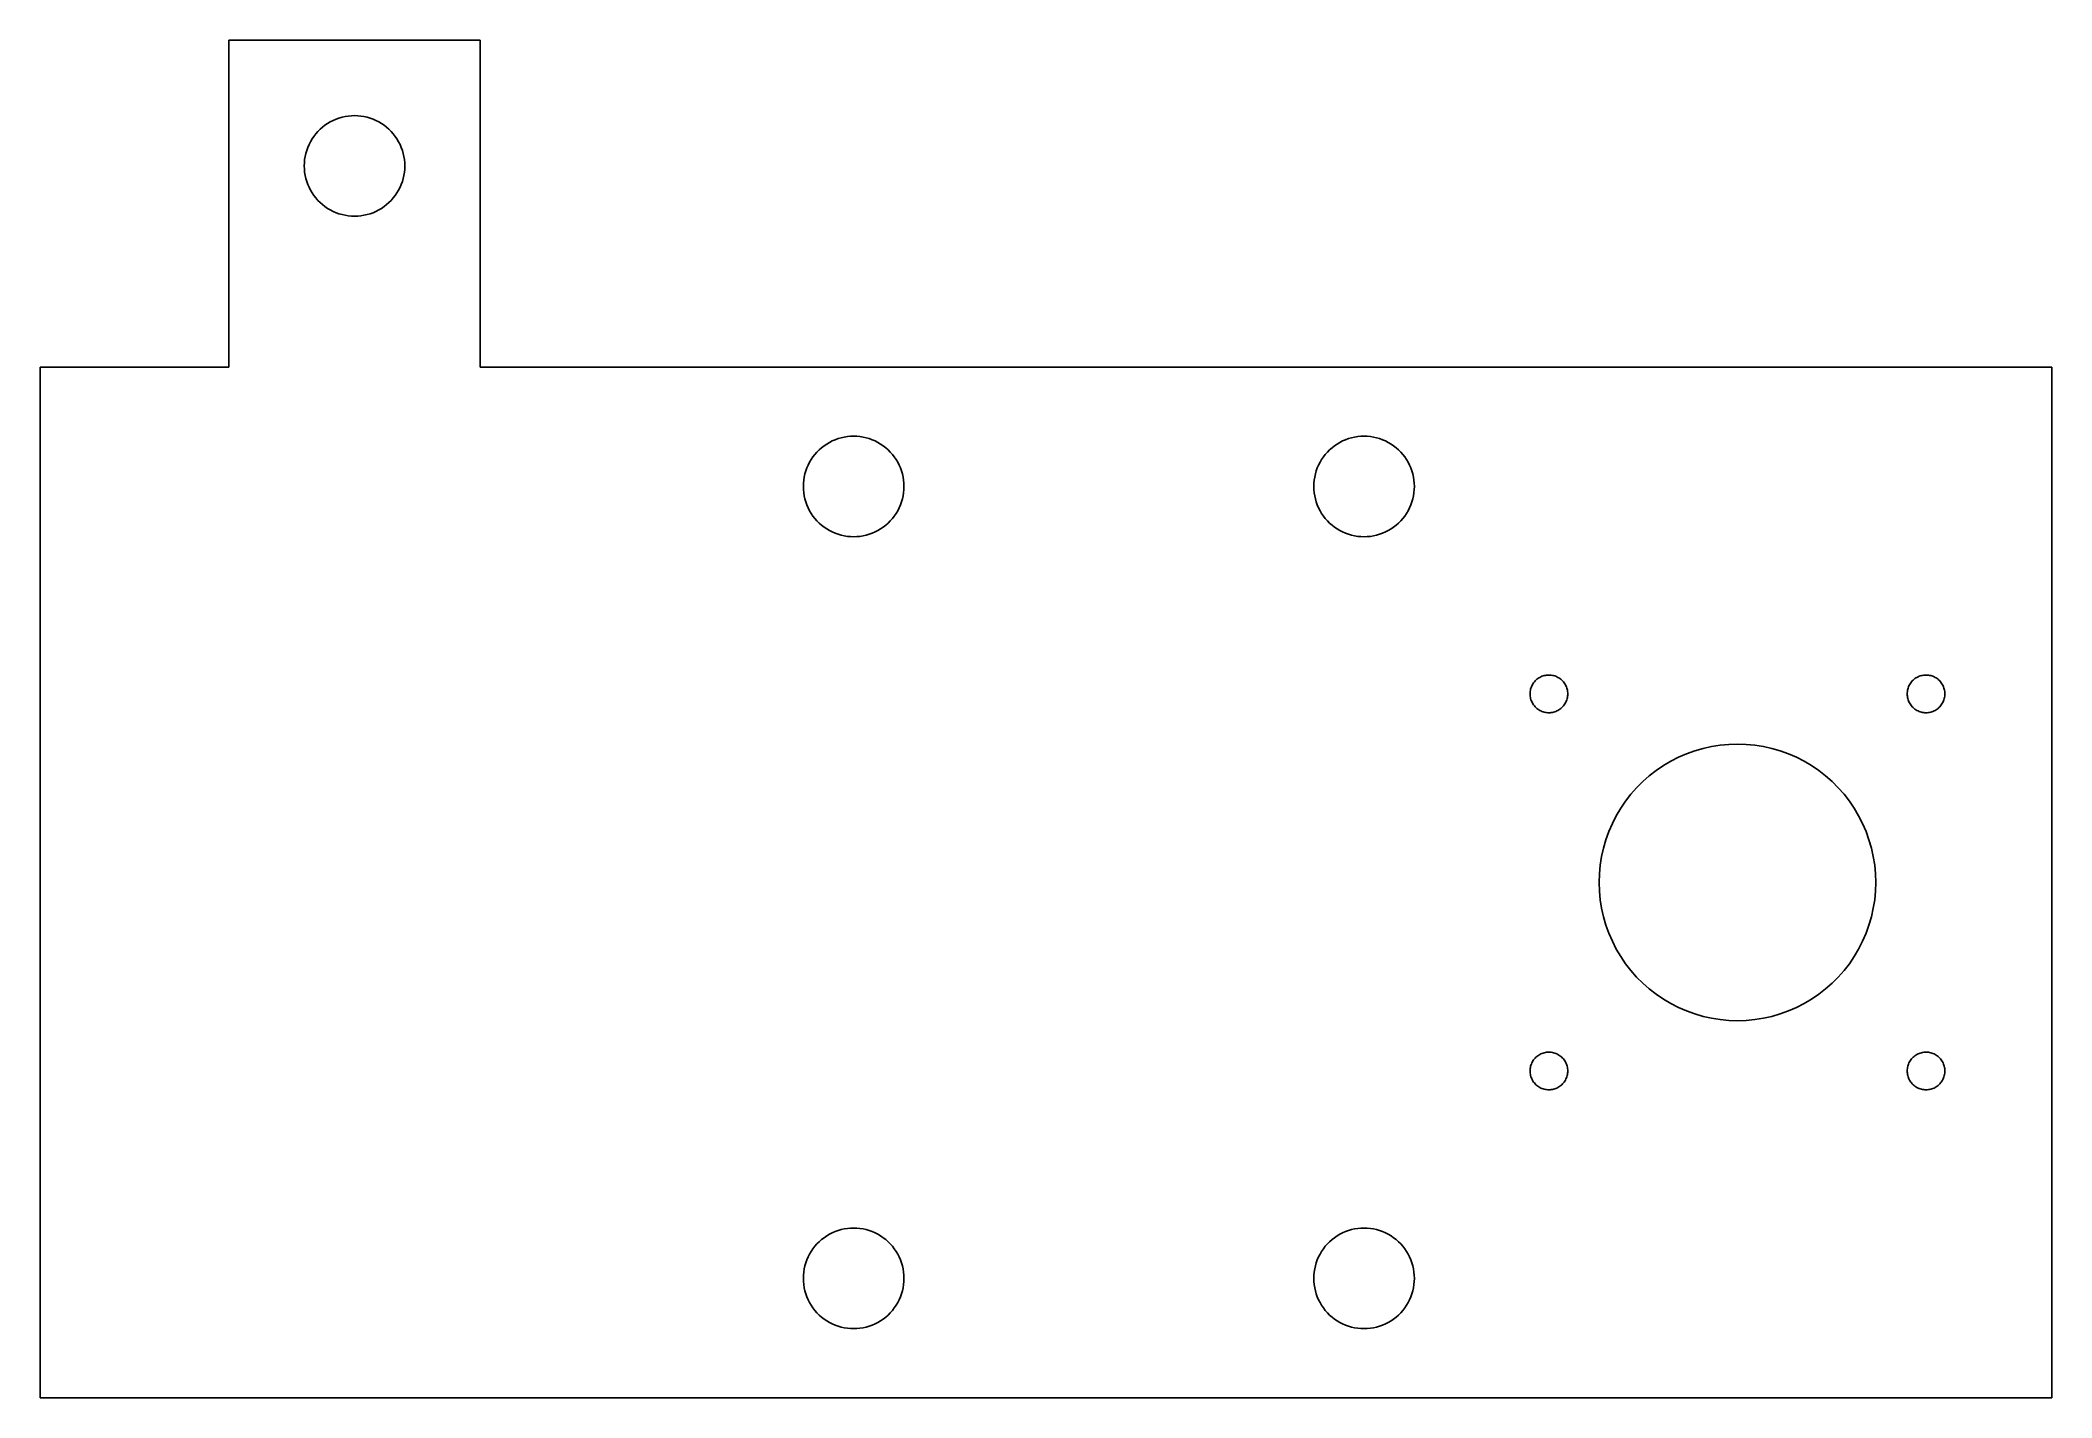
# Model space of a CAD drawing. Header units: metres. Extents: x -85 to 75, y -41 to 67.
import ezdxf

# ---------------------------------------------------------------- set-up
doc = ezdxf.new("R2010")
doc.units = ezdxf.units.M

msp = doc.modelspace()

# ---------------------------------------------------------------- linework, layer by layer
for p, q in [((-50, 67), (-70, 67)), ((-70, 67), (-70, 41)), ((-50, 41), (-50, 67)), ((-61.4725, 60.7191), (-61.2361, 60.8042)), ((-61.2361, 60.8042), (-60.9948, 60.8743)), ((-60.9948, 60.8743), (-60.7495, 60.9291)), ((-60.7495, 60.9291), (-60.5013, 60.9684)), ((-60.5013, 60.9684), (-60.2512, 60.9921)), ((-60.2512, 60.9921), (-60, 61)), ((-60, 61), (-59.7488, 60.9921)), ((-59.7488, 60.9921), (-59.4987, 60.9684)), ((-59.4987, 60.9684), (-59.2505, 60.9291)), ((-59.2505, 60.9291), (-59.0052, 60.8743)), ((-59.0052, 60.8743), (-58.7639, 60.8042)), ((-58.7639, 60.8042), (-58.5275, 60.7191)), ((-63.3773, 59.1433), (-63.2361, 59.3511)), ((-63.2361, 59.3511), (-63.082, 59.5497)), ((-63.082, 59.5497), (-62.9159, 59.7382)), ((-62.9159, 59.7382), (-62.7382, 59.9159)), ((-62.7382, 59.9159), (-62.5497, 60.082)), ((-62.5497, 60.082), (-62.3511, 60.2361)), ((-62.3511, 60.2361), (-62.1433, 60.3773)), ((-62.1433, 60.3773), (-61.927, 60.5052)), ((-61.927, 60.5052), (-61.7031, 60.6193)), ((-61.7031, 60.6193), (-61.4725, 60.7191)), ((-58.5275, 60.7191), (-58.2969, 60.6193)), ((-58.2969, 60.6193), (-58.073, 60.5052)), ((-58.073, 60.5052), (-57.8567, 60.3773)), ((-57.8567, 60.3773), (-57.6488, 60.2361)), ((-57.6488, 60.2361), (-57.4503, 60.082)), ((-57.4503, 60.082), (-57.2618, 59.9159)), ((-57.2618, 59.9159), (-57.0841, 59.7382)), ((-57.0841, 59.7382), (-56.9179, 59.5497)), ((-56.9179, 59.5497), (-56.7639, 59.3511)), ((-56.7639, 59.3511), (-56.6227, 59.1433)), ((-63.9684, 57.5013), (-63.9291, 57.7495)), ((-63.9291, 57.7495), (-63.8743, 57.9948)), ((-63.8743, 57.9948), (-63.8042, 58.2361)), ((-63.8042, 58.2361), (-63.7191, 58.4725)), ((-63.7191, 58.4725), (-63.6193, 58.7031)), ((-63.6193, 58.7031), (-63.5052, 58.927)), ((-63.5052, 58.927), (-63.3773, 59.1433)), ((-56.6227, 59.1433), (-56.4948, 58.927)), ((-56.4948, 58.927), (-56.3807, 58.7031)), ((-56.3807, 58.7031), (-56.2809, 58.4725)), ((-56.2809, 58.4725), (-56.1958, 58.2361)), ((-56.1958, 58.2361), (-56.1257, 57.9948)), ((-56.1257, 57.9948), (-56.0708, 57.7495)), ((-56.0708, 57.7495), (-56.0315, 57.5013)), ((-64, 57), (-63.9921, 57.2512)), ((-63.9921, 56.7488), (-64, 57)), ((-63.9921, 57.2512), (-63.9684, 57.5013)), ((-63.9684, 56.4987), (-63.9921, 56.7488)), ((-63.9291, 56.2505), (-63.9684, 56.4987)), ((-63.8743, 56.0052), (-63.9291, 56.2505)), ((-63.8042, 55.7639), (-63.8743, 56.0052)), ((-56.1257, 56.0052), (-56.1958, 55.7639)), ((-56.0708, 56.2505), (-56.1257, 56.0052)), ((-56.0315, 56.4987), (-56.0708, 56.2505)), ((-56.0315, 57.5013), (-56.0079, 57.2512)), ((-56.0079, 56.7488), (-56.0315, 56.4987)), ((-56.0079, 57.2512), (-56, 57)), ((-56, 57), (-56.0079, 56.7488)), ((-63.7191, 55.5275), (-63.8042, 55.7639)), ((-63.6193, 55.2969), (-63.7191, 55.5275)), ((-63.5052, 55.073), (-63.6193, 55.2969)), ((-63.3773, 54.8567), (-63.5052, 55.073)), ((-63.2361, 54.6488), (-63.3773, 54.8567)), ((-63.082, 54.4503), (-63.2361, 54.6488)), ((-62.9159, 54.2618), (-63.082, 54.4503)), ((-56.9179, 54.4503), (-57.0841, 54.2618)), ((-56.7639, 54.6488), (-56.9179, 54.4503)), ((-56.6227, 54.8567), (-56.7639, 54.6488)), ((-56.4948, 55.073), (-56.6227, 54.8567)), ((-56.3807, 55.2969), (-56.4948, 55.073)), ((-56.2809, 55.5275), (-56.3807, 55.2969)), ((-56.1958, 55.7639), (-56.2809, 55.5275)), ((-62.7382, 54.0841), (-62.9159, 54.2618)), ((-62.5497, 53.9179), (-62.7382, 54.0841)), ((-62.3511, 53.7639), (-62.5497, 53.9179)), ((-62.1433, 53.6227), (-62.3511, 53.7639)), ((-61.927, 53.4948), (-62.1433, 53.6227)), ((-61.7031, 53.3807), (-61.927, 53.4948)), ((-61.4725, 53.2809), (-61.7031, 53.3807)), ((-61.2361, 53.1958), (-61.4725, 53.2809)), ((-60.9948, 53.1257), (-61.2361, 53.1958)), ((-60.7495, 53.0708), (-60.9948, 53.1257)), ((-60.5013, 53.0315), (-60.7495, 53.0708)), ((-60.2512, 53.0079), (-60.5013, 53.0315)), ((-60, 53), (-60.2512, 53.0079)), ((-59.7488, 53.0079), (-60, 53)), ((-59.4987, 53.0315), (-59.7488, 53.0079)), ((-59.2505, 53.0708), (-59.4987, 53.0315)), ((-59.0052, 53.1257), (-59.2505, 53.0708)), ((-58.7639, 53.1958), (-59.0052, 53.1257)), ((-58.5275, 53.2809), (-58.7639, 53.1958)), ((-58.2969, 53.3807), (-58.5275, 53.2809)), ((-58.073, 53.4948), (-58.2969, 53.3807)), ((-57.8567, 53.6227), (-58.073, 53.4948)), ((-57.6488, 53.7639), (-57.8567, 53.6227)), ((-57.4503, 53.9179), (-57.6488, 53.7639)), ((-57.2618, 54.0841), (-57.4503, 53.9179)), ((-57.0841, 54.2618), (-57.2618, 54.0841)), ((-70, 41), (-85, 41)), ((-85, 41), (-85, -41)), ((75, 41), (-50, 41)), ((75, -41), (75, 41)), ((-22.0031, 35.1193), (-21.7725, 35.2191)), ((-21.7725, 35.2191), (-21.5361, 35.3042)), ((-21.5361, 35.3042), (-21.2948, 35.3743)), ((-21.2948, 35.3743), (-21.0495, 35.4291)), ((-21.0495, 35.4291), (-20.8013, 35.4684)), ((-20.8013, 35.4684), (-20.5511, 35.4921)), ((-20.5511, 35.4921), (-20.3, 35.5)), ((-20.3, 35.5), (-20.0488, 35.4921)), ((-20.0488, 35.4921), (-19.7987, 35.4684)), ((-19.7987, 35.4684), (-19.5505, 35.4291)), ((-19.5505, 35.4291), (-19.3052, 35.3743)), ((-19.3052, 35.3743), (-19.0639, 35.3042)), ((-19.0639, 35.3042), (-18.8275, 35.2191)), ((-18.8275, 35.2191), (-18.5969, 35.1193)), ((18.5969, 35.1193), (18.8275, 35.2191)), ((18.8275, 35.2191), (19.0639, 35.3042)), ((19.0639, 35.3042), (19.3052, 35.3743)), ((19.3052, 35.3743), (19.5505, 35.4291)), ((19.5505, 35.4291), (19.7987, 35.4684)), ((19.7987, 35.4684), (20.0488, 35.4921)), ((20.0488, 35.4921), (20.3, 35.5)), ((20.3, 35.5), (20.5511, 35.4921)), ((20.5511, 35.4921), (20.8013, 35.4684)), ((20.8013, 35.4684), (21.0495, 35.4291)), ((21.0495, 35.4291), (21.2948, 35.3743)), ((21.2948, 35.3743), (21.5361, 35.3042)), ((21.5361, 35.3042), (21.7725, 35.2191)), ((21.7725, 35.2191), (22.0031, 35.1193)), ((-23.8052, 33.427), (-23.6773, 33.6433)), ((-23.6773, 33.6433), (-23.5361, 33.8511)), ((-23.5361, 33.8511), (-23.382, 34.0497)), ((-23.382, 34.0497), (-23.2159, 34.2382)), ((-23.2159, 34.2382), (-23.0382, 34.4159)), ((-23.0382, 34.4159), (-22.8497, 34.582)), ((-22.8497, 34.582), (-22.6511, 34.7361)), ((-22.6511, 34.7361), (-22.4433, 34.8773)), ((-22.4433, 34.8773), (-22.227, 35.0052)), ((-22.227, 35.0052), (-22.0031, 35.1193)), ((-18.5969, 35.1193), (-18.373, 35.0052)), ((-18.373, 35.0052), (-18.1567, 34.8773)), ((-18.1567, 34.8773), (-17.9489, 34.7361)), ((-17.9489, 34.7361), (-17.7503, 34.582)), ((-17.7503, 34.582), (-17.5618, 34.4159)), ((-17.5618, 34.4159), (-17.3841, 34.2382)), ((-17.3841, 34.2382), (-17.2179, 34.0497)), ((-17.2179, 34.0497), (-17.0639, 33.8511)), ((-17.0639, 33.8511), (-16.9227, 33.6433)), ((-16.9227, 33.6433), (-16.7948, 33.427)), ((16.7948, 33.427), (16.9227, 33.6433)), ((16.9227, 33.6433), (17.0639, 33.8511)), ((17.0639, 33.8511), (17.2179, 34.0497)), ((17.2179, 34.0497), (17.3841, 34.2382)), ((17.3841, 34.2382), (17.5618, 34.4159)), ((17.5618, 34.4159), (17.7503, 34.582)), ((17.7503, 34.582), (17.9489, 34.7361)), ((17.9489, 34.7361), (18.1567, 34.8773)), ((18.1567, 34.8773), (18.373, 35.0052)), ((18.373, 35.0052), (18.5969, 35.1193)), ((22.0031, 35.1193), (22.227, 35.0052)), ((22.227, 35.0052), (22.4433, 34.8773)), ((22.4433, 34.8773), (22.6511, 34.7361)), ((22.6511, 34.7361), (22.8497, 34.582)), ((22.8497, 34.582), (23.0382, 34.4159)), ((23.0382, 34.4159), (23.2159, 34.2382)), ((23.2159, 34.2382), (23.382, 34.0497)), ((23.382, 34.0497), (23.5361, 33.8511)), ((23.5361, 33.8511), (23.6773, 33.6433)), ((23.6773, 33.6433), (23.8052, 33.427)), ((-24.2921, 31.7512), (-24.2684, 32.0013)), ((-24.2684, 32.0013), (-24.2291, 32.2495)), ((-24.2291, 32.2495), (-24.1743, 32.4948)), ((-24.1743, 32.4948), (-24.1042, 32.7361)), ((-24.1042, 32.7361), (-24.0191, 32.9725)), ((-24.0191, 32.9725), (-23.9193, 33.2031)), ((-23.9193, 33.2031), (-23.8052, 33.427)), ((-16.7948, 33.427), (-16.6807, 33.2031)), ((-16.6807, 33.2031), (-16.5809, 32.9725)), ((-16.5809, 32.9725), (-16.4958, 32.7361)), ((-16.4958, 32.7361), (-16.4257, 32.4948)), ((-16.4257, 32.4948), (-16.3708, 32.2495)), ((-16.3708, 32.2495), (-16.3315, 32.0013)), ((-16.3315, 32.0013), (-16.3079, 31.7512)), ((16.3079, 31.7512), (16.3315, 32.0013)), ((16.3315, 32.0013), (16.3708, 32.2495)), ((16.3708, 32.2495), (16.4257, 32.4948)), ((16.4257, 32.4948), (16.4958, 32.7361)), ((16.4958, 32.7361), (16.5809, 32.9725)), ((16.5809, 32.9725), (16.6807, 33.2031)), ((16.6807, 33.2031), (16.7948, 33.427)), ((23.8052, 33.427), (23.9193, 33.2031)), ((23.9193, 33.2031), (24.0191, 32.9725)), ((24.0191, 32.9725), (24.1042, 32.7361)), ((24.1042, 32.7361), (24.1743, 32.4948)), ((24.1743, 32.4948), (24.2291, 32.2495)), ((24.2291, 32.2495), (24.2684, 32.0013)), ((24.2684, 32.0013), (24.2921, 31.7512)), ((-24.3, 31.5), (-24.2921, 31.7512)), ((-24.2921, 31.2488), (-24.3, 31.5)), ((-24.2684, 30.9987), (-24.2921, 31.2488)), ((-24.2291, 30.7505), (-24.2684, 30.9987)), ((-24.1743, 30.5052), (-24.2291, 30.7505)), ((-24.1042, 30.2639), (-24.1743, 30.5052)), ((-16.4257, 30.5052), (-16.4958, 30.2639)), ((-16.3708, 30.7505), (-16.4257, 30.5052)), ((-16.3315, 30.9987), (-16.3708, 30.7505)), ((-16.3079, 31.2488), (-16.3315, 30.9987)), ((-16.3079, 31.7512), (-16.3, 31.5)), ((-16.3, 31.5), (-16.3079, 31.2488)), ((16.3, 31.5), (16.3079, 31.7512)), ((16.3079, 31.2488), (16.3, 31.5)), ((16.3315, 30.9987), (16.3079, 31.2488)), ((16.3708, 30.7505), (16.3315, 30.9987)), ((16.4257, 30.5052), (16.3708, 30.7505)), ((16.4958, 30.2639), (16.4257, 30.5052)), ((24.1743, 30.5052), (24.1042, 30.2639)), ((24.2291, 30.7505), (24.1743, 30.5052)), ((24.2684, 30.9987), (24.2291, 30.7505)), ((24.2921, 31.2488), (24.2684, 30.9987)), ((24.2921, 31.7512), (24.3, 31.5)), ((24.3, 31.5), (24.2921, 31.2488)), ((-24.0191, 30.0275), (-24.1042, 30.2639)), ((-23.9193, 29.7969), (-24.0191, 30.0275)), ((-23.8052, 29.573), (-23.9193, 29.7969)), ((-23.6773, 29.3567), (-23.8052, 29.573)), ((-23.5361, 29.1488), (-23.6773, 29.3567)), ((-23.382, 28.9503), (-23.5361, 29.1488)), ((-23.2159, 28.7618), (-23.382, 28.9503)), ((-17.2179, 28.9503), (-17.3841, 28.7618)), ((-17.0639, 29.1488), (-17.2179, 28.9503)), ((-16.9227, 29.3567), (-17.0639, 29.1488)), ((-16.7948, 29.573), (-16.9227, 29.3567)), ((-16.6807, 29.7969), (-16.7948, 29.573)), ((-16.5809, 30.0275), (-16.6807, 29.7969)), ((-16.4958, 30.2639), (-16.5809, 30.0275)), ((16.5809, 30.0275), (16.4958, 30.2639)), ((16.6807, 29.7969), (16.5809, 30.0275)), ((16.7948, 29.573), (16.6807, 29.7969)), ((16.9227, 29.3567), (16.7948, 29.573)), ((17.0639, 29.1488), (16.9227, 29.3567)), ((17.2179, 28.9503), (17.0639, 29.1488)), ((17.3841, 28.7618), (17.2179, 28.9503)), ((23.382, 28.9503), (23.2159, 28.7618)), ((23.5361, 29.1488), (23.382, 28.9503)), ((23.6773, 29.3567), (23.5361, 29.1488)), ((23.8052, 29.573), (23.6773, 29.3567)), ((23.9193, 29.7969), (23.8052, 29.573)), ((24.0191, 30.0275), (23.9193, 29.7969)), ((24.1042, 30.2639), (24.0191, 30.0275)), ((-23.0382, 28.5841), (-23.2159, 28.7618)), ((-22.8497, 28.4179), (-23.0382, 28.5841)), ((-22.6511, 28.2639), (-22.8497, 28.4179)), ((-22.4433, 28.1227), (-22.6511, 28.2639)), ((-22.227, 27.9948), (-22.4433, 28.1227)), ((-22.0031, 27.8807), (-22.227, 27.9948)), ((-21.7725, 27.7809), (-22.0031, 27.8807)), ((-21.5361, 27.6958), (-21.7725, 27.7809)), ((-21.2948, 27.6257), (-21.5361, 27.6958)), ((-21.0495, 27.5708), (-21.2948, 27.6257)), ((-20.8013, 27.5315), (-21.0495, 27.5708)), ((-20.5511, 27.5079), (-20.8013, 27.5315)), ((-20.3, 27.5), (-20.5511, 27.5079)), ((-20.0488, 27.5079), (-20.3, 27.5)), ((-19.7987, 27.5315), (-20.0488, 27.5079)), ((-19.5505, 27.5708), (-19.7987, 27.5315)), ((-19.3052, 27.6257), (-19.5505, 27.5708)), ((-19.0639, 27.6958), (-19.3052, 27.6257)), ((-18.8275, 27.7809), (-19.0639, 27.6958)), ((-18.5969, 27.8807), (-18.8275, 27.7809)), ((-18.373, 27.9948), (-18.5969, 27.8807)), ((-18.1567, 28.1227), (-18.373, 27.9948)), ((-17.9489, 28.2639), (-18.1567, 28.1227)), ((-17.7503, 28.4179), (-17.9489, 28.2639)), ((-17.5618, 28.5841), (-17.7503, 28.4179)), ((-17.3841, 28.7618), (-17.5618, 28.5841)), ((17.5618, 28.5841), (17.3841, 28.7618)), ((17.7503, 28.4179), (17.5618, 28.5841)), ((17.9489, 28.2639), (17.7503, 28.4179)), ((18.1567, 28.1227), (17.9489, 28.2639)), ((18.373, 27.9948), (18.1567, 28.1227)), ((18.5969, 27.8807), (18.373, 27.9948)), ((18.8275, 27.7809), (18.5969, 27.8807)), ((19.0639, 27.6958), (18.8275, 27.7809)), ((19.3052, 27.6257), (19.0639, 27.6958)), ((19.5505, 27.5708), (19.3052, 27.6257)), ((19.7987, 27.5315), (19.5505, 27.5708)), ((20.0488, 27.5079), (19.7987, 27.5315)), ((20.3, 27.5), (20.0488, 27.5079)), ((20.5511, 27.5079), (20.3, 27.5)), ((20.8013, 27.5315), (20.5511, 27.5079)), ((21.0495, 27.5708), (20.8013, 27.5315)), ((21.2948, 27.6257), (21.0495, 27.5708)), ((21.5361, 27.6958), (21.2948, 27.6257)), ((21.7725, 27.7809), (21.5361, 27.6958)), ((22.0031, 27.8807), (21.7725, 27.7809)), ((22.227, 27.9948), (22.0031, 27.8807)), ((22.4433, 28.1227), (22.227, 27.9948)), ((22.6511, 28.2639), (22.4433, 28.1227)), ((22.8497, 28.4179), (22.6511, 28.2639)), ((23.0382, 28.5841), (22.8497, 28.4179)), ((23.2159, 28.7618), (23.0382, 28.5841)), ((33.8442, 15.9561), (33.9066, 16.0268)), ((33.9066, 16.0268), (33.9732, 16.0934)), ((33.9732, 16.0934), (34.0439, 16.1558)), ((34.0439, 16.1558), (34.1183, 16.2135)), ((34.1183, 16.2135), (34.1963, 16.2665)), ((34.1963, 16.2665), (34.2774, 16.3145)), ((34.2774, 16.3145), (34.3613, 16.3572)), ((34.3613, 16.3572), (34.4478, 16.3947)), ((34.4478, 16.3947), (34.5365, 16.4266)), ((34.5365, 16.4266), (34.627, 16.4529)), ((34.627, 16.4529), (34.7189, 16.4734)), ((34.7189, 16.4734), (34.812, 16.4882)), ((34.812, 16.4882), (34.9058, 16.497)), ((34.9058, 16.497), (35, 16.5)), ((35, 16.5), (35.0942, 16.497)), ((35.0942, 16.497), (35.188, 16.4882)), ((35.188, 16.4882), (35.2811, 16.4734)), ((35.2811, 16.4734), (35.373, 16.4529)), ((35.373, 16.4529), (35.4635, 16.4266)), ((35.4635, 16.4266), (35.5522, 16.3947)), ((35.5522, 16.3947), (35.6387, 16.3572)), ((35.6387, 16.3572), (35.7226, 16.3145)), ((35.7226, 16.3145), (35.8037, 16.2665)), ((35.8037, 16.2665), (35.8817, 16.2135)), ((35.8817, 16.2135), (35.9561, 16.1558)), ((35.9561, 16.1558), (36.0268, 16.0934)), ((36.0268, 16.0934), (36.0935, 16.0268)), ((36.0935, 16.0268), (36.1558, 15.9561)), ((63.8442, 15.9561), (63.9065, 16.0268)), ((63.9065, 16.0268), (63.9732, 16.0934)), ((63.9732, 16.0934), (64.0439, 16.1558)), ((64.0439, 16.1558), (64.1183, 16.2135)), ((64.1183, 16.2135), (64.1963, 16.2665)), ((64.1963, 16.2665), (64.2774, 16.3145)), ((64.2774, 16.3145), (64.3613, 16.3572)), ((64.3613, 16.3572), (64.4478, 16.3947)), ((64.4478, 16.3947), (64.5365, 16.4266)), ((64.5365, 16.4266), (64.627, 16.4529)), ((64.627, 16.4529), (64.7189, 16.4734)), ((64.7189, 16.4734), (64.812, 16.4882)), ((64.812, 16.4882), (64.9058, 16.497)), ((64.9058, 16.497), (65, 16.5)), ((65, 16.5), (65.0942, 16.497)), ((65.0942, 16.497), (65.188, 16.4882)), ((65.188, 16.4882), (65.2811, 16.4734)), ((65.2811, 16.4734), (65.373, 16.4529)), ((65.373, 16.4529), (65.4635, 16.4266)), ((65.4635, 16.4266), (65.5522, 16.3947)), ((65.5522, 16.3947), (65.6387, 16.3572)), ((65.6387, 16.3572), (65.7226, 16.3145)), ((65.7226, 16.3145), (65.8037, 16.2665)), ((65.8037, 16.2665), (65.8817, 16.2135)), ((65.8817, 16.2135), (65.9561, 16.1558)), ((65.9561, 16.1558), (66.0268, 16.0934)), ((66.0268, 16.0934), (66.0934, 16.0268)), ((66.0934, 16.0268), (66.1558, 15.9561)), ((33.5, 15), (33.503, 15.0942)), ((33.503, 14.9058), (33.5, 15)), ((33.503, 15.0942), (33.5118, 15.188)), ((33.5118, 14.812), (33.503, 14.9058)), ((33.5118, 15.188), (33.5266, 15.2811)), ((33.5266, 14.7189), (33.5118, 14.812)), ((33.5266, 15.2811), (33.5471, 15.373)), ((33.5471, 14.627), (33.5266, 14.7189)), ((33.5471, 15.373), (33.5734, 15.4635)), ((33.5734, 14.5365), (33.5471, 14.627)), ((33.5734, 15.4635), (33.6053, 15.5522)), ((33.6053, 14.4478), (33.5734, 14.5365)), ((33.6053, 15.5522), (33.6428, 15.6387)), ((33.6428, 14.3613), (33.6053, 14.4478)), ((33.6428, 15.6387), (33.6855, 15.7226)), ((33.6855, 15.7226), (33.7335, 15.8037)), ((33.7335, 15.8037), (33.7865, 15.8817)), ((33.7865, 15.8817), (33.8442, 15.9561)), ((36.1558, 15.9561), (36.2135, 15.8817)), ((36.2135, 15.8817), (36.2665, 15.8037)), ((36.2665, 15.8037), (36.3145, 15.7226)), ((36.3145, 15.7226), (36.3573, 15.6387)), ((36.3573, 15.6387), (36.3947, 15.5522)), ((36.3947, 14.4478), (36.3573, 14.3613)), ((36.3947, 15.5522), (36.4266, 15.4635)), ((36.4266, 14.5365), (36.3947, 14.4478)), ((36.4266, 15.4635), (36.4529, 15.373)), ((36.4529, 14.627), (36.4266, 14.5365)), ((36.4529, 15.373), (36.4734, 15.2811)), ((36.4734, 14.7189), (36.4529, 14.627)), ((36.4734, 15.2811), (36.4882, 15.188)), ((36.4882, 14.812), (36.4734, 14.7189)), ((36.4882, 15.188), (36.4971, 15.0942)), ((36.4971, 14.9058), (36.4882, 14.812)), ((36.4971, 15.0942), (36.5, 15)), ((36.5, 15), (36.4971, 14.9058)), ((63.5, 15), (63.5029, 15.0942)), ((63.5029, 14.9058), (63.5, 15)), ((63.5029, 15.0942), (63.5118, 15.188)), ((63.5118, 14.812), (63.5029, 14.9058)), ((63.5118, 15.188), (63.5266, 15.2811)), ((63.5266, 14.7189), (63.5118, 14.812)), ((63.5266, 15.2811), (63.5471, 15.373)), ((63.5471, 14.627), (63.5266, 14.7189)), ((63.5471, 15.373), (63.5734, 15.4635)), ((63.5734, 14.5365), (63.5471, 14.627)), ((63.5734, 15.4635), (63.6053, 15.5522)), ((63.6053, 14.4478), (63.5734, 14.5365)), ((63.6053, 15.5522), (63.6427, 15.6387)), ((63.6427, 14.3613), (63.6053, 14.4478)), ((63.6427, 15.6387), (63.6855, 15.7226)), ((63.6855, 15.7226), (63.7335, 15.8037)), ((63.7335, 15.8037), (63.7865, 15.8817)), ((63.7865, 15.8817), (63.8442, 15.9561)), ((66.1558, 15.9561), (66.2135, 15.8817)), ((66.2135, 15.8817), (66.2665, 15.8037)), ((66.2665, 15.8037), (66.3145, 15.7226)), ((66.3145, 15.7226), (66.3572, 15.6387)), ((66.3572, 15.6387), (66.3947, 15.5522)), ((66.3947, 14.4478), (66.3572, 14.3613)), ((66.3947, 15.5522), (66.4266, 15.4635)), ((66.4266, 14.5365), (66.3947, 14.4478)), ((66.4266, 15.4635), (66.4529, 15.373)), ((66.4529, 14.627), (66.4266, 14.5365)), ((66.4529, 15.373), (66.4734, 15.2811)), ((66.4734, 14.7189), (66.4529, 14.627)), ((66.4734, 15.2811), (66.4882, 15.188)), ((66.4882, 14.812), (66.4734, 14.7189)), ((66.4882, 15.188), (66.497, 15.0942)), ((66.497, 14.9058), (66.4882, 14.812)), ((66.497, 15.0942), (66.5, 15)), ((66.5, 15), (66.497, 14.9058)), ((33.6855, 14.2774), (33.6428, 14.3613)), ((33.7335, 14.1963), (33.6855, 14.2774)), ((33.7865, 14.1183), (33.7335, 14.1963)), ((33.8442, 14.0439), (33.7865, 14.1183)), ((33.9066, 13.9732), (33.8442, 14.0439)), ((33.9732, 13.9065), (33.9066, 13.9732)), ((34.0439, 13.8442), (33.9732, 13.9065)), ((34.1183, 13.7865), (34.0439, 13.8442)), ((34.1963, 13.7335), (34.1183, 13.7865)), ((34.2774, 13.6855), (34.1963, 13.7335)), ((34.3613, 13.6427), (34.2774, 13.6855)), ((34.4478, 13.6053), (34.3613, 13.6427)), ((34.5365, 13.5734), (34.4478, 13.6053)), ((34.627, 13.5471), (34.5365, 13.5734)), ((34.7189, 13.5266), (34.627, 13.5471)), ((34.812, 13.5118), (34.7189, 13.5266)), ((34.9058, 13.5029), (34.812, 13.5118)), ((35, 13.5), (34.9058, 13.5029)), ((35.0942, 13.5029), (35, 13.5)), ((35.188, 13.5118), (35.0942, 13.5029)), ((35.2811, 13.5266), (35.188, 13.5118)), ((35.373, 13.5471), (35.2811, 13.5266)), ((35.4635, 13.5734), (35.373, 13.5471)), ((35.5522, 13.6053), (35.4635, 13.5734)), ((35.6387, 13.6427), (35.5522, 13.6053)), ((35.7226, 13.6855), (35.6387, 13.6427)), ((35.8037, 13.7335), (35.7226, 13.6855)), ((35.8817, 13.7865), (35.8037, 13.7335)), ((35.9561, 13.8442), (35.8817, 13.7865)), ((36.0268, 13.9065), (35.9561, 13.8442)), ((36.0935, 13.9732), (36.0268, 13.9065)), ((36.1558, 14.0439), (36.0935, 13.9732)), ((36.2135, 14.1183), (36.1558, 14.0439)), ((36.2665, 14.1963), (36.2135, 14.1183)), ((36.3145, 14.2774), (36.2665, 14.1963)), ((36.3573, 14.3613), (36.3145, 14.2774)), ((63.6855, 14.2774), (63.6427, 14.3613)), ((63.7335, 14.1963), (63.6855, 14.2774)), ((63.7865, 14.1183), (63.7335, 14.1963)), ((63.8442, 14.0439), (63.7865, 14.1183)), ((63.9065, 13.9732), (63.8442, 14.0439)), ((63.9732, 13.9065), (63.9065, 13.9732)), ((64.0439, 13.8442), (63.9732, 13.9065)), ((64.1183, 13.7865), (64.0439, 13.8442)), ((64.1963, 13.7335), (64.1183, 13.7865)), ((64.2774, 13.6855), (64.1963, 13.7335)), ((64.3613, 13.6427), (64.2774, 13.6855)), ((64.4478, 13.6053), (64.3613, 13.6427)), ((64.5365, 13.5734), (64.4478, 13.6053)), ((64.627, 13.5471), (64.5365, 13.5734)), ((64.7189, 13.5266), (64.627, 13.5471)), ((64.812, 13.5118), (64.7189, 13.5266)), ((64.9058, 13.5029), (64.812, 13.5118)), ((65, 13.5), (64.9058, 13.5029)), ((65.0942, 13.5029), (65, 13.5)), ((65.188, 13.5118), (65.0942, 13.5029)), ((65.2811, 13.5266), (65.188, 13.5118)), ((65.373, 13.5471), (65.2811, 13.5266)), ((65.4635, 13.5734), (65.373, 13.5471)), ((65.5522, 13.6053), (65.4635, 13.5734)), ((65.6387, 13.6427), (65.5522, 13.6053)), ((65.7226, 13.6855), (65.6387, 13.6427)), ((65.8037, 13.7335), (65.7226, 13.6855)), ((65.8817, 13.7865), (65.8037, 13.7335)), ((65.9561, 13.8442), (65.8817, 13.7865)), ((66.0268, 13.9065), (65.9561, 13.8442)), ((66.0934, 13.9732), (66.0268, 13.9065)), ((66.1558, 14.0439), (66.0934, 13.9732)), ((66.2135, 14.1183), (66.1558, 14.0439)), ((66.2665, 14.1963), (66.2135, 14.1183)), ((66.3145, 14.2774), (66.2665, 14.1963)), ((66.3572, 14.3613), (66.3145, 14.2774)), ((44.1059, 9.2876), (44.7007, 9.63936)), ((44.7007, 9.63936), (45.3164, 9.95309)), ((45.3164, 9.95309), (45.9506, 10.2275)), ((45.9506, 10.2275), (46.6008, 10.4616)), ((46.6008, 10.4616), (47.2644, 10.6544)), ((47.2644, 10.6544), (47.9388, 10.8051)), ((47.9388, 10.8051), (48.6213, 10.9133)), ((48.6213, 10.9133), (49.3093, 10.9783)), ((49.3093, 10.9783), (50, 11)), ((50, 11), (50.6907, 10.9783)), ((50.6907, 10.9783), (51.3787, 10.9133)), ((51.3787, 10.9133), (52.0612, 10.8051)), ((52.0612, 10.8051), (52.7356, 10.6544)), ((52.7356, 10.6544), (53.3992, 10.4616)), ((53.3992, 10.4616), (54.0494, 10.2275)), ((54.0494, 10.2275), (54.6836, 9.95309)), ((54.6836, 9.95309), (55.2993, 9.63936)), ((55.2993, 9.63936), (55.8941, 9.2876)), ((41.9814, 7.53001), (42.47, 8.01865)), ((42.47, 8.01865), (42.9883, 8.47563)), ((42.9883, 8.47563), (43.5344, 8.89919)), ((43.5344, 8.89919), (44.1059, 9.2876)), ((55.8941, 9.2876), (56.4656, 8.89919)), ((56.4656, 8.89919), (57.0117, 8.47563)), ((57.0117, 8.47563), (57.53, 8.01865)), ((57.53, 8.01865), (58.0186, 7.53001)), ((40.7124, 5.89409), (41.1008, 6.46564)), ((41.1008, 6.46564), (41.5244, 7.01166)), ((41.5244, 7.01166), (41.9814, 7.53001)), ((58.0186, 7.53001), (58.4756, 7.01166)), ((58.4756, 7.01166), (58.8992, 6.46564)), ((58.8992, 6.46564), (59.2876, 5.89409)), ((40.0469, 4.68356), (40.3606, 5.29929)), ((40.3606, 5.29929), (40.7124, 5.89409)), ((59.2876, 5.89409), (59.6394, 5.29929)), ((59.6394, 5.29929), (59.9531, 4.68356)), ((39.3456, 2.73558), (39.5384, 3.39919)), ((39.5384, 3.39919), (39.7725, 4.04936)), ((39.7725, 4.04936), (40.0469, 4.68356)), ((59.9531, 4.68356), (60.2275, 4.04936)), ((60.2275, 4.04936), (60.4616, 3.39919)), ((60.4616, 3.39919), (60.6544, 2.73558)), ((39.0867, 1.37866), (39.1949, 2.06119)), ((39.1949, 2.06119), (39.3456, 2.73558)), ((60.6544, 2.73558), (60.8051, 2.06119)), ((60.8051, 2.06119), (60.9133, 1.37866)), ((39, 0), (39.0217, 0.69069)), ((39.0217, -0.69069), (39, 0)), ((39.0217, 0.69069), (39.0867, 1.37866)), ((60.9133, 1.37866), (60.9783, 0.69069)), ((60.9783, 0.69069), (61, 0)), ((61, 0), (60.9783, -0.69069)), ((39.0867, -1.37866), (39.0217, -0.69069)), ((39.1949, -2.06119), (39.0867, -1.37866)), ((60.9133, -1.37866), (60.8051, -2.06119)), ((60.9783, -0.69069), (60.9133, -1.37866)), ((39.3456, -2.73558), (39.1949, -2.06119)), ((39.5384, -3.39919), (39.3456, -2.73558)), ((60.6544, -2.73558), (60.4616, -3.39919)), ((60.8051, -2.06119), (60.6544, -2.73558)), ((39.7725, -4.04936), (39.5384, -3.39919)), ((40.0469, -4.68356), (39.7725, -4.04936)), ((40.3606, -5.29929), (40.0469, -4.68356)), ((59.9531, -4.68356), (59.6394, -5.29929)), ((60.2275, -4.04936), (59.9531, -4.68356)), ((60.4616, -3.39919), (60.2275, -4.04936)), ((40.7124, -5.89409), (40.3606, -5.29929)), ((41.1008, -6.46564), (40.7124, -5.89409)), ((59.2876, -5.89409), (58.8992, -6.46564)), ((59.6394, -5.29929), (59.2876, -5.89409)), ((41.5244, -7.01166), (41.1008, -6.46564)), ((41.9814, -7.53001), (41.5244, -7.01166)), ((42.47, -8.01865), (41.9814, -7.53001)), ((58.0186, -7.53001), (57.53, -8.01865)), ((58.4756, -7.01166), (58.0186, -7.53001)), ((58.8992, -6.46564), (58.4756, -7.01166)), ((42.9883, -8.47563), (42.47, -8.01865)), ((43.5344, -8.89919), (42.9883, -8.47563)), ((44.1059, -9.2876), (43.5344, -8.89919)), ((44.7007, -9.63936), (44.1059, -9.2876)), ((55.8941, -9.2876), (55.2993, -9.63936)), ((56.4656, -8.89919), (55.8941, -9.2876)), ((57.0117, -8.47563), (56.4656, -8.89919)), ((57.53, -8.01865), (57.0117, -8.47563)), ((45.3164, -9.95309), (44.7007, -9.63936)), ((45.9506, -10.2275), (45.3164, -9.95309)), ((46.6008, -10.4616), (45.9506, -10.2275)), ((47.2644, -10.6544), (46.6008, -10.4616)), ((47.9388, -10.8051), (47.2644, -10.6544)), ((48.6213, -10.9133), (47.9388, -10.8051)), ((49.3093, -10.9783), (48.6213, -10.9133)), ((50, -11), (49.3093, -10.9783)), ((50.6907, -10.9783), (50, -11)), ((51.3787, -10.9133), (50.6907, -10.9783)), ((52.0612, -10.8051), (51.3787, -10.9133)), ((52.7356, -10.6544), (52.0612, -10.8051)), ((53.3992, -10.4616), (52.7356, -10.6544)), ((54.0494, -10.2275), (53.3992, -10.4616)), ((54.6836, -9.95309), (54.0494, -10.2275)), ((55.2993, -9.63936), (54.6836, -9.95309)), ((33.6053, -14.4478), (33.6428, -14.3613)), ((33.6428, -14.3613), (33.6855, -14.2774)), ((33.6855, -14.2774), (33.7335, -14.1963)), ((33.7335, -14.1963), (33.7865, -14.1183)), ((33.7865, -14.1183), (33.8442, -14.0439)), ((33.8442, -14.0439), (33.9066, -13.9732)), ((33.9066, -13.9732), (33.9732, -13.9065)), ((33.9732, -13.9065), (34.0439, -13.8442)), ((34.0439, -13.8442), (34.1183, -13.7865)), ((34.1183, -13.7865), (34.1963, -13.7335)), ((34.1963, -13.7335), (34.2774, -13.6855)), ((34.2774, -13.6855), (34.3613, -13.6427)), ((34.3613, -13.6427), (34.4478, -13.6053)), ((34.4478, -13.6053), (34.5365, -13.5734)), ((34.5365, -13.5734), (34.627, -13.5471)), ((34.627, -13.5471), (34.7189, -13.5266)), ((34.7189, -13.5266), (34.812, -13.5118)), ((34.812, -13.5118), (34.9058, -13.5029)), ((34.9058, -13.5029), (35, -13.5)), ((35, -13.5), (35.0942, -13.5029)), ((35.0942, -13.5029), (35.188, -13.5118)), ((35.188, -13.5118), (35.2811, -13.5266)), ((35.2811, -13.5266), (35.373, -13.5471)), ((35.373, -13.5471), (35.4635, -13.5734)), ((35.4635, -13.5734), (35.5522, -13.6053)), ((35.5522, -13.6053), (35.6387, -13.6427)), ((35.6387, -13.6427), (35.7226, -13.6855)), ((35.7226, -13.6855), (35.8037, -13.7335)), ((35.8037, -13.7335), (35.8817, -13.7865)), ((35.8817, -13.7865), (35.9561, -13.8442)), ((35.9561, -13.8442), (36.0268, -13.9065)), ((36.0268, -13.9065), (36.0935, -13.9732)), ((36.0935, -13.9732), (36.1558, -14.0439)), ((36.1558, -14.0439), (36.2135, -14.1183)), ((36.2135, -14.1183), (36.2665, -14.1963)), ((36.2665, -14.1963), (36.3145, -14.2774)), ((36.3145, -14.2774), (36.3573, -14.3613)), ((36.3573, -14.3613), (36.3947, -14.4478)), ((63.6053, -14.4478), (63.6427, -14.3613)), ((63.6427, -14.3613), (63.6855, -14.2774)), ((63.6855, -14.2774), (63.7335, -14.1963)), ((63.7335, -14.1963), (63.7865, -14.1183)), ((63.7865, -14.1183), (63.8442, -14.0439)), ((63.8442, -14.0439), (63.9065, -13.9732)), ((63.9065, -13.9732), (63.9732, -13.9065)), ((63.9732, -13.9065), (64.0439, -13.8442)), ((64.0439, -13.8442), (64.1183, -13.7865)), ((64.1183, -13.7865), (64.1963, -13.7335)), ((64.1963, -13.7335), (64.2774, -13.6855)), ((64.2774, -13.6855), (64.3613, -13.6427)), ((64.3613, -13.6427), (64.4478, -13.6053)), ((64.4478, -13.6053), (64.5365, -13.5734)), ((64.5365, -13.5734), (64.627, -13.5471)), ((64.627, -13.5471), (64.7189, -13.5266)), ((64.7189, -13.5266), (64.812, -13.5118)), ((64.812, -13.5118), (64.9058, -13.5029)), ((64.9058, -13.5029), (65, -13.5)), ((65, -13.5), (65.0942, -13.5029)), ((65.0942, -13.5029), (65.188, -13.5118)), ((65.188, -13.5118), (65.2811, -13.5266)), ((65.2811, -13.5266), (65.373, -13.5471)), ((65.373, -13.5471), (65.4635, -13.5734)), ((65.4635, -13.5734), (65.5522, -13.6053)), ((65.5522, -13.6053), (65.6387, -13.6427)), ((65.6387, -13.6427), (65.7226, -13.6855)), ((65.7226, -13.6855), (65.8037, -13.7335)), ((65.8037, -13.7335), (65.8817, -13.7865)), ((65.8817, -13.7865), (65.9561, -13.8442)), ((65.9561, -13.8442), (66.0268, -13.9065)), ((66.0268, -13.9065), (66.0934, -13.9732)), ((66.0934, -13.9732), (66.1558, -14.0439)), ((66.1558, -14.0439), (66.2135, -14.1183)), ((66.2135, -14.1183), (66.2665, -14.1963)), ((66.2665, -14.1963), (66.3145, -14.2774)), ((66.3145, -14.2774), (66.3572, -14.3613)), ((66.3572, -14.3613), (66.3947, -14.4478)), ((33.5, -15), (33.503, -14.9058)), ((33.503, -15.0942), (33.5, -15)), ((33.503, -14.9058), (33.5118, -14.812)), ((33.5118, -15.188), (33.503, -15.0942)), ((33.5118, -14.812), (33.5266, -14.7189)), ((33.5266, -15.2811), (33.5118, -15.188)), ((33.5266, -14.7189), (33.5471, -14.627)), ((33.5471, -15.373), (33.5266, -15.2811)), ((33.5471, -14.627), (33.5734, -14.5365)), ((33.5734, -15.4635), (33.5471, -15.373)), ((33.5734, -14.5365), (33.6053, -14.4478)), ((33.6053, -15.5522), (33.5734, -15.4635)), ((33.6428, -15.6387), (33.6053, -15.5522)), ((33.6855, -15.7226), (33.6428, -15.6387)), ((33.7335, -15.8037), (33.6855, -15.7226)), ((33.7865, -15.8817), (33.7335, -15.8037)), ((33.8442, -15.9561), (33.7865, -15.8817)), ((33.9066, -16.0268), (33.8442, -15.9561)), ((36.1558, -15.9561), (36.0935, -16.0268)), ((36.2135, -15.8817), (36.1558, -15.9561)), ((36.2665, -15.8037), (36.2135, -15.8817)), ((36.3145, -15.7226), (36.2665, -15.8037)), ((36.3573, -15.6387), (36.3145, -15.7226)), ((36.3947, -15.5522), (36.3573, -15.6387)), ((36.3947, -14.4478), (36.4266, -14.5365)), ((36.4266, -15.4635), (36.3947, -15.5522)), ((36.4266, -14.5365), (36.4529, -14.627)), ((36.4529, -15.373), (36.4266, -15.4635)), ((36.4529, -14.627), (36.4734, -14.7189)), ((36.4734, -15.2811), (36.4529, -15.373)), ((36.4734, -14.7189), (36.4882, -14.812)), ((36.4882, -15.188), (36.4734, -15.2811)), ((36.4882, -14.812), (36.4971, -14.9058)), ((36.4971, -15.0942), (36.4882, -15.188)), ((36.4971, -14.9058), (36.5, -15)), ((36.5, -15), (36.4971, -15.0942)), ((63.5, -15), (63.5029, -14.9058)), ((63.5029, -15.0942), (63.5, -15)), ((63.5029, -14.9058), (63.5118, -14.812)), ((63.5118, -15.188), (63.5029, -15.0942)), ((63.5118, -14.812), (63.5266, -14.7189)), ((63.5266, -15.2811), (63.5118, -15.188)), ((63.5266, -14.7189), (63.5471, -14.627)), ((63.5471, -15.373), (63.5266, -15.2811)), ((63.5471, -14.627), (63.5734, -14.5365)), ((63.5734, -15.4635), (63.5471, -15.373)), ((63.5734, -14.5365), (63.6053, -14.4478)), ((63.6053, -15.5522), (63.5734, -15.4635)), ((63.6427, -15.6387), (63.6053, -15.5522)), ((63.6855, -15.7226), (63.6427, -15.6387)), ((63.7335, -15.8037), (63.6855, -15.7226)), ((63.7865, -15.8817), (63.7335, -15.8037)), ((63.8442, -15.9561), (63.7865, -15.8817)), ((63.9065, -16.0268), (63.8442, -15.9561)), ((66.1558, -15.9561), (66.0934, -16.0268)), ((66.2135, -15.8817), (66.1558, -15.9561)), ((66.2665, -15.8037), (66.2135, -15.8817)), ((66.3145, -15.7226), (66.2665, -15.8037)), ((66.3572, -15.6387), (66.3145, -15.7226)), ((66.3947, -15.5522), (66.3572, -15.6387)), ((66.3947, -14.4478), (66.4266, -14.5365)), ((66.4266, -15.4635), (66.3947, -15.5522)), ((66.4266, -14.5365), (66.4529, -14.627)), ((66.4529, -15.373), (66.4266, -15.4635)), ((66.4529, -14.627), (66.4734, -14.7189)), ((66.4734, -15.2811), (66.4529, -15.373)), ((66.4734, -14.7189), (66.4882, -14.812)), ((66.4882, -15.188), (66.4734, -15.2811)), ((66.4882, -14.812), (66.497, -14.9058)), ((66.497, -15.0942), (66.4882, -15.188)), ((66.497, -14.9058), (66.5, -15)), ((66.5, -15), (66.497, -15.0942)), ((33.9732, -16.0934), (33.9066, -16.0268)), ((34.0439, -16.1558), (33.9732, -16.0934)), ((34.1183, -16.2135), (34.0439, -16.1558)), ((34.1963, -16.2665), (34.1183, -16.2135)), ((34.2774, -16.3145), (34.1963, -16.2665)), ((34.3613, -16.3572), (34.2774, -16.3145)), ((34.4478, -16.3947), (34.3613, -16.3572)), ((34.5365, -16.4266), (34.4478, -16.3947)), ((34.627, -16.4529), (34.5365, -16.4266)), ((34.7189, -16.4734), (34.627, -16.4529)), ((34.812, -16.4882), (34.7189, -16.4734)), ((34.9058, -16.497), (34.812, -16.4882)), ((35, -16.5), (34.9058, -16.497)), ((35.0942, -16.497), (35, -16.5)), ((35.188, -16.4882), (35.0942, -16.497)), ((35.2811, -16.4734), (35.188, -16.4882)), ((35.373, -16.4529), (35.2811, -16.4734)), ((35.4635, -16.4266), (35.373, -16.4529)), ((35.5522, -16.3947), (35.4635, -16.4266)), ((35.6387, -16.3572), (35.5522, -16.3947)), ((35.7226, -16.3145), (35.6387, -16.3572)), ((35.8037, -16.2665), (35.7226, -16.3145)), ((35.8817, -16.2135), (35.8037, -16.2665)), ((35.9561, -16.1558), (35.8817, -16.2135)), ((36.0268, -16.0934), (35.9561, -16.1558)), ((36.0935, -16.0268), (36.0268, -16.0934)), ((63.9732, -16.0934), (63.9065, -16.0268)), ((64.0439, -16.1558), (63.9732, -16.0934)), ((64.1183, -16.2135), (64.0439, -16.1558)), ((64.1963, -16.2665), (64.1183, -16.2135)), ((64.2774, -16.3145), (64.1963, -16.2665)), ((64.3613, -16.3572), (64.2774, -16.3145)), ((64.4478, -16.3947), (64.3613, -16.3572)), ((64.5365, -16.4266), (64.4478, -16.3947)), ((64.627, -16.4529), (64.5365, -16.4266)), ((64.7189, -16.4734), (64.627, -16.4529)), ((64.812, -16.4882), (64.7189, -16.4734)), ((64.9058, -16.497), (64.812, -16.4882)), ((65, -16.5), (64.9058, -16.497)), ((65.0942, -16.497), (65, -16.5)), ((65.188, -16.4882), (65.0942, -16.497)), ((65.2811, -16.4734), (65.188, -16.4882)), ((65.373, -16.4529), (65.2811, -16.4734)), ((65.4635, -16.4266), (65.373, -16.4529)), ((65.5522, -16.3947), (65.4635, -16.4266)), ((65.6387, -16.3572), (65.5522, -16.3947)), ((65.7226, -16.3145), (65.6387, -16.3572)), ((65.8037, -16.2665), (65.7226, -16.3145)), ((65.8817, -16.2135), (65.8037, -16.2665)), ((65.9561, -16.1558), (65.8817, -16.2135)), ((66.0268, -16.0934), (65.9561, -16.1558)), ((66.0934, -16.0268), (66.0268, -16.0934)), ((-23.382, -28.9503), (-23.2159, -28.7618)), ((-23.2159, -28.7618), (-23.0382, -28.5841)), ((-23.0382, -28.5841), (-22.8497, -28.4179)), ((-22.8497, -28.4179), (-22.6511, -28.2639)), ((-22.6511, -28.2639), (-22.4433, -28.1227)), ((-22.4433, -28.1227), (-22.227, -27.9948)), ((-22.227, -27.9948), (-22.0031, -27.8807)), ((-22.0031, -27.8807), (-21.7725, -27.7809)), ((-21.7725, -27.7809), (-21.5361, -27.6958)), ((-21.5361, -27.6958), (-21.2948, -27.6257)), ((-21.2948, -27.6257), (-21.0495, -27.5708)), ((-21.0495, -27.5708), (-20.8013, -27.5315)), ((-20.8013, -27.5315), (-20.5511, -27.5079)), ((-20.5511, -27.5079), (-20.3, -27.5)), ((-20.3, -27.5), (-20.0488, -27.5079)), ((-20.0488, -27.5079), (-19.7987, -27.5315)), ((-19.7987, -27.5315), (-19.5505, -27.5708)), ((-19.5505, -27.5708), (-19.3052, -27.6257)), ((-19.3052, -27.6257), (-19.0639, -27.6958)), ((-19.0639, -27.6958), (-18.8275, -27.7809)), ((-18.8275, -27.7809), (-18.5969, -27.8807)), ((-18.5969, -27.8807), (-18.373, -27.9948)), ((-18.373, -27.9948), (-18.1567, -28.1227)), ((-18.1567, -28.1227), (-17.9489, -28.2639)), ((-17.9489, -28.2639), (-17.7503, -28.4179)), ((-17.7503, -28.4179), (-17.5618, -28.5841)), ((-17.5618, -28.5841), (-17.3841, -28.7618)), ((-17.3841, -28.7618), (-17.2179, -28.9503)), ((17.2179, -28.9503), (17.3841, -28.7618)), ((17.3841, -28.7618), (17.5618, -28.5841)), ((17.5618, -28.5841), (17.7503, -28.4179)), ((17.7503, -28.4179), (17.9489, -28.2639)), ((17.9489, -28.2639), (18.1567, -28.1227)), ((18.1567, -28.1227), (18.373, -27.9948)), ((18.373, -27.9948), (18.5969, -27.8807)), ((18.5969, -27.8807), (18.8275, -27.7809)), ((18.8275, -27.7809), (19.0639, -27.6958)), ((19.0639, -27.6958), (19.3052, -27.6257)), ((19.3052, -27.6257), (19.5505, -27.5708)), ((19.5505, -27.5708), (19.7987, -27.5315)), ((19.7987, -27.5315), (20.0488, -27.5079)), ((20.0488, -27.5079), (20.3, -27.5)), ((20.3, -27.5), (20.5511, -27.5079)), ((20.5511, -27.5079), (20.8013, -27.5315)), ((20.8013, -27.5315), (21.0495, -27.5708)), ((21.0495, -27.5708), (21.2948, -27.6257)), ((21.2948, -27.6257), (21.5361, -27.6958)), ((21.5361, -27.6958), (21.7725, -27.7809)), ((21.7725, -27.7809), (22.0031, -27.8807)), ((22.0031, -27.8807), (22.227, -27.9948)), ((22.227, -27.9948), (22.4433, -28.1227)), ((22.4433, -28.1227), (22.6511, -28.2639)), ((22.6511, -28.2639), (22.8497, -28.4179)), ((22.8497, -28.4179), (23.0382, -28.5841)), ((23.0382, -28.5841), (23.2159, -28.7618)), ((23.2159, -28.7618), (23.382, -28.9503)), ((-24.1743, -30.5052), (-24.1042, -30.2639)), ((-24.1042, -30.2639), (-24.0191, -30.0275)), ((-24.0191, -30.0275), (-23.9193, -29.7969)), ((-23.9193, -29.7969), (-23.8052, -29.573)), ((-23.8052, -29.573), (-23.6773, -29.3567)), ((-23.6773, -29.3567), (-23.5361, -29.1488)), ((-23.5361, -29.1488), (-23.382, -28.9503)), ((-17.2179, -28.9503), (-17.0639, -29.1488)), ((-17.0639, -29.1488), (-16.9227, -29.3567)), ((-16.9227, -29.3567), (-16.7948, -29.573)), ((-16.7948, -29.573), (-16.6807, -29.7969)), ((-16.6807, -29.7969), (-16.5809, -30.0275)), ((-16.5809, -30.0275), (-16.4958, -30.2639)), ((-16.4958, -30.2639), (-16.4257, -30.5052)), ((16.4257, -30.5052), (16.4958, -30.2639)), ((16.4958, -30.2639), (16.5809, -30.0275)), ((16.5809, -30.0275), (16.6807, -29.7969)), ((16.6807, -29.7969), (16.7948, -29.573)), ((16.7948, -29.573), (16.9227, -29.3567)), ((16.9227, -29.3567), (17.0639, -29.1488)), ((17.0639, -29.1488), (17.2179, -28.9503)), ((23.382, -28.9503), (23.5361, -29.1488)), ((23.5361, -29.1488), (23.6773, -29.3567)), ((23.6773, -29.3567), (23.8052, -29.573)), ((23.8052, -29.573), (23.9193, -29.7969)), ((23.9193, -29.7969), (24.0191, -30.0275)), ((24.0191, -30.0275), (24.1042, -30.2639)), ((24.1042, -30.2639), (24.1743, -30.5052)), ((-24.3, -31.5), (-24.2921, -31.2488)), ((-24.2921, -31.7512), (-24.3, -31.5)), ((-24.2921, -31.2488), (-24.2684, -30.9987)), ((-24.2684, -32.0013), (-24.2921, -31.7512)), ((-24.2684, -30.9987), (-24.2291, -30.7505)), ((-24.2291, -30.7505), (-24.1743, -30.5052)), ((-16.4257, -30.5052), (-16.3708, -30.7505)), ((-16.3708, -30.7505), (-16.3315, -30.9987)), ((-16.3315, -30.9987), (-16.3079, -31.2488)), ((-16.3079, -31.7512), (-16.3315, -32.0013)), ((-16.3079, -31.2488), (-16.3, -31.5)), ((-16.3, -31.5), (-16.3079, -31.7512)), ((16.3, -31.5), (16.3079, -31.2488)), ((16.3079, -31.7512), (16.3, -31.5)), ((16.3079, -31.2488), (16.3315, -30.9987)), ((16.3315, -32.0013), (16.3079, -31.7512)), ((16.3315, -30.9987), (16.3708, -30.7505)), ((16.3708, -30.7505), (16.4257, -30.5052)), ((24.1743, -30.5052), (24.2291, -30.7505)), ((24.2291, -30.7505), (24.2684, -30.9987)), ((24.2684, -30.9987), (24.2921, -31.2488)), ((24.2921, -31.7512), (24.2684, -32.0013)), ((24.2921, -31.2488), (24.3, -31.5)), ((24.3, -31.5), (24.2921, -31.7512)), ((-24.2291, -32.2495), (-24.2684, -32.0013)), ((-24.1743, -32.4948), (-24.2291, -32.2495)), ((-24.1042, -32.7361), (-24.1743, -32.4948)), ((-24.0191, -32.9725), (-24.1042, -32.7361)), ((-23.9193, -33.2031), (-24.0191, -32.9725)), ((-23.8052, -33.427), (-23.9193, -33.2031)), ((-23.6773, -33.6433), (-23.8052, -33.427)), ((-16.7948, -33.427), (-16.9227, -33.6433)), ((-16.6807, -33.2031), (-16.7948, -33.427)), ((-16.5809, -32.9725), (-16.6807, -33.2031)), ((-16.4958, -32.7361), (-16.5809, -32.9725)), ((-16.4257, -32.4948), (-16.4958, -32.7361)), ((-16.3708, -32.2495), (-16.4257, -32.4948)), ((-16.3315, -32.0013), (-16.3708, -32.2495)), ((16.3708, -32.2495), (16.3315, -32.0013)), ((16.4257, -32.4948), (16.3708, -32.2495)), ((16.4958, -32.7361), (16.4257, -32.4948)), ((16.5809, -32.9725), (16.4958, -32.7361)), ((16.6807, -33.2031), (16.5809, -32.9725)), ((16.7948, -33.427), (16.6807, -33.2031)), ((16.9227, -33.6433), (16.7948, -33.427)), ((23.8052, -33.427), (23.6773, -33.6433)), ((23.9193, -33.2031), (23.8052, -33.427)), ((24.0191, -32.9725), (23.9193, -33.2031)), ((24.1042, -32.7361), (24.0191, -32.9725)), ((24.1743, -32.4948), (24.1042, -32.7361)), ((24.2291, -32.2495), (24.1743, -32.4948)), ((24.2684, -32.0013), (24.2291, -32.2495)), ((-23.5361, -33.8511), (-23.6773, -33.6433)), ((-23.382, -34.0497), (-23.5361, -33.8511)), ((-23.2159, -34.2382), (-23.382, -34.0497)), ((-23.0382, -34.4159), (-23.2159, -34.2382)), ((-22.8497, -34.582), (-23.0382, -34.4159)), ((-22.6511, -34.7361), (-22.8497, -34.582)), ((-22.4433, -34.8773), (-22.6511, -34.7361)), ((-22.227, -35.0052), (-22.4433, -34.8773)), ((-22.0031, -35.1193), (-22.227, -35.0052)), ((-21.7725, -35.2191), (-22.0031, -35.1193)), ((-18.5969, -35.1193), (-18.8275, -35.2191)), ((-18.373, -35.0052), (-18.5969, -35.1193)), ((-18.1567, -34.8773), (-18.373, -35.0052)), ((-17.9489, -34.7361), (-18.1567, -34.8773)), ((-17.7503, -34.582), (-17.9489, -34.7361)), ((-17.5618, -34.4159), (-17.7503, -34.582)), ((-17.3841, -34.2382), (-17.5618, -34.4159)), ((-17.2179, -34.0497), (-17.3841, -34.2382)), ((-17.0639, -33.8511), (-17.2179, -34.0497)), ((-16.9227, -33.6433), (-17.0639, -33.8511)), ((17.0639, -33.8511), (16.9227, -33.6433)), ((17.2179, -34.0497), (17.0639, -33.8511)), ((17.3841, -34.2382), (17.2179, -34.0497)), ((17.5618, -34.4159), (17.3841, -34.2382)), ((17.7503, -34.582), (17.5618, -34.4159)), ((17.9489, -34.7361), (17.7503, -34.582)), ((18.1567, -34.8773), (17.9489, -34.7361)), ((18.373, -35.0052), (18.1567, -34.8773)), ((18.5969, -35.1193), (18.373, -35.0052)), ((18.8275, -35.2191), (18.5969, -35.1193)), ((22.0031, -35.1193), (21.7725, -35.2191)), ((22.227, -35.0052), (22.0031, -35.1193)), ((22.4433, -34.8773), (22.227, -35.0052)), ((22.6511, -34.7361), (22.4433, -34.8773)), ((22.8497, -34.582), (22.6511, -34.7361)), ((23.0382, -34.4159), (22.8497, -34.582)), ((23.2159, -34.2382), (23.0382, -34.4159)), ((23.382, -34.0497), (23.2159, -34.2382)), ((23.5361, -33.8511), (23.382, -34.0497)), ((23.6773, -33.6433), (23.5361, -33.8511)), ((-21.5361, -35.3042), (-21.7725, -35.2191)), ((-21.2948, -35.3743), (-21.5361, -35.3042)), ((-21.0495, -35.4291), (-21.2948, -35.3743)), ((-20.8013, -35.4684), (-21.0495, -35.4291)), ((-20.5511, -35.4921), (-20.8013, -35.4684)), ((-20.3, -35.5), (-20.5511, -35.4921)), ((-20.0488, -35.4921), (-20.3, -35.5)), ((-19.7987, -35.4684), (-20.0488, -35.4921)), ((-19.5505, -35.4291), (-19.7987, -35.4684)), ((-19.3052, -35.3743), (-19.5505, -35.4291)), ((-19.0639, -35.3042), (-19.3052, -35.3743)), ((-18.8275, -35.2191), (-19.0639, -35.3042)), ((19.0639, -35.3042), (18.8275, -35.2191)), ((19.3052, -35.3743), (19.0639, -35.3042)), ((19.5505, -35.4291), (19.3052, -35.3743)), ((19.7987, -35.4684), (19.5505, -35.4291)), ((20.0488, -35.4921), (19.7987, -35.4684)), ((20.3, -35.5), (20.0488, -35.4921)), ((20.5511, -35.4921), (20.3, -35.5)), ((20.8013, -35.4684), (20.5511, -35.4921)), ((21.0495, -35.4291), (20.8013, -35.4684)), ((21.2948, -35.3743), (21.0495, -35.4291)), ((21.5361, -35.3042), (21.2948, -35.3743)), ((21.7725, -35.2191), (21.5361, -35.3042)), ((-85, -41), (75, -41))]:
    msp.add_line(p, q)

doc.saveas('drawing.dxf')
